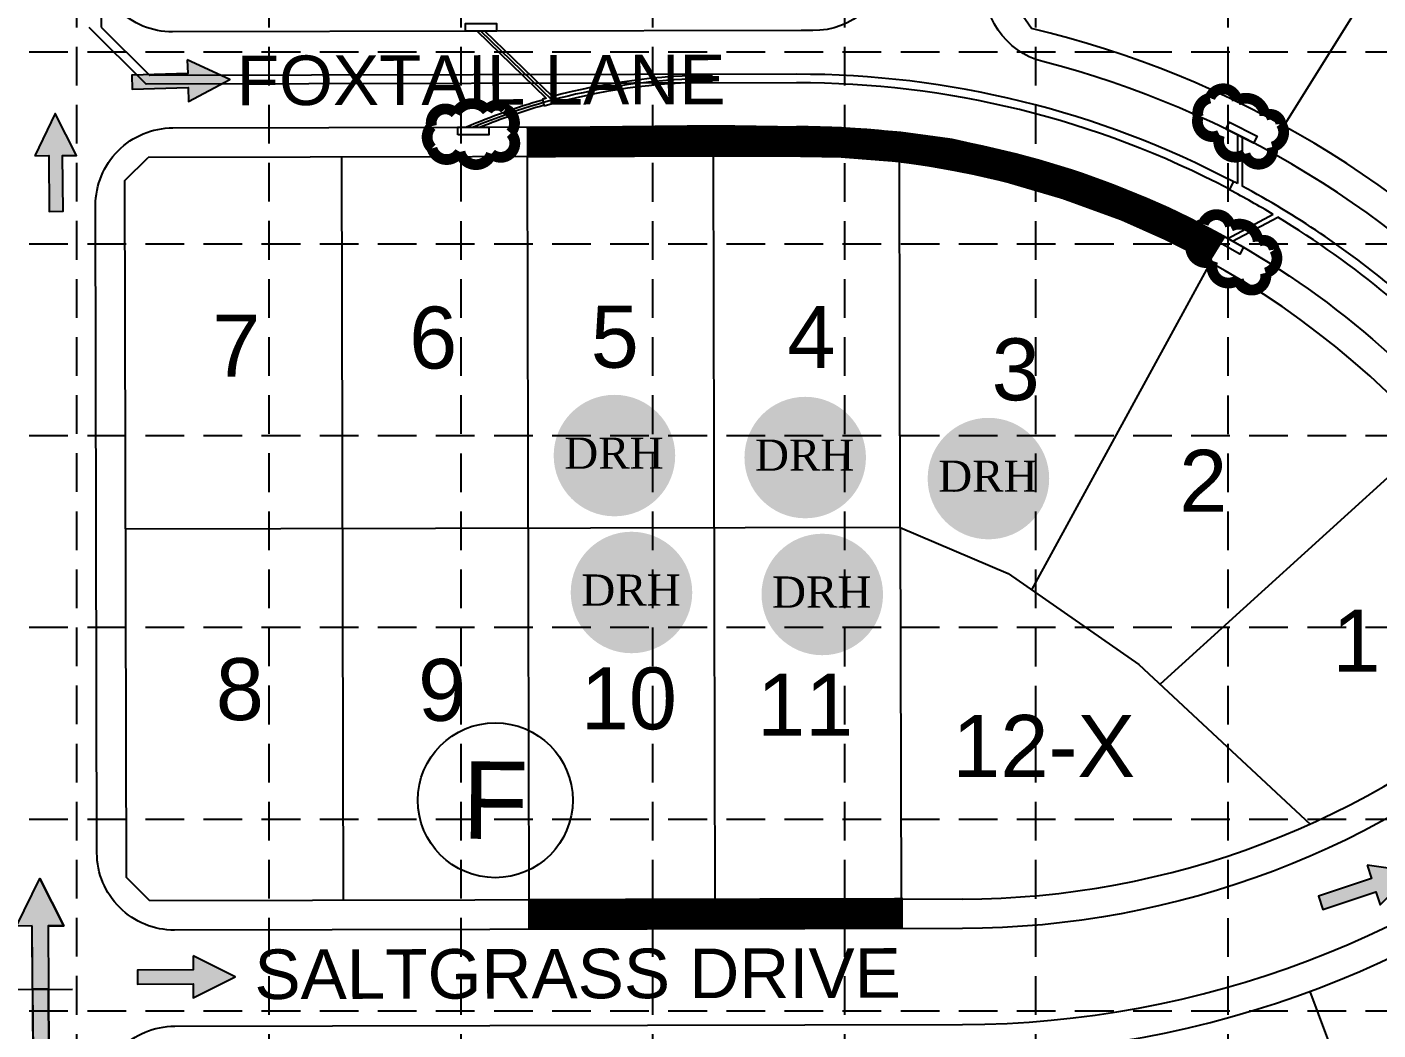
# Model space of a CAD drawing. Header units: feet. Extents: x 9681 to 12164, y 9191 to 13159.
# Drawn here: x 10101.8 to 10537.8, y 11354.4 to 11678.2 of the extents above; entities that cross this region are included whole.
import ezdxf
from ezdxf.enums import TextEntityAlignment as Align

# ---------------------------------------------------------------- set-up
doc = ezdxf.new("R2010")
doc.units = ezdxf.units.FT
doc.header["$MEASUREMENT"] = 0
doc.linetypes.add('CENTER2', pattern=[1.125, 0.75, -0.125, 0.125, -0.125])
doc.linetypes.add('DASHED', pattern=[0.75, 0.5, -0.25])
for name, color, linetype in [('2BLOCKNO', 15, 'Continuous'), ('2LOT', 15, 'Continuous'), ('2LOTNO', 15, 'Continuous'), ('2PVMT', 15, 'Continuous'), ('2ROW', 15, 'Continuous'), ('2SD', 15, 'Continuous'), ('2SD-INLET', 15, 'Continuous'), ('2SD-OLD', 15, 'CENTER2'), ('2STNM', 15, 'Continuous'), ('ARROW', 7, 'Continuous'), ('DRH LOTS', 1, 'Continuous'), ('EROSION BLANKET', 84, 'Continuous'), ('GRID', 254, 'DASHED'), ('LEGEND', 7, 'Continuous')]:
    doc.layers.add(name, color=color, linetype=linetype)
doc.styles.add('DRHorton', font='dutcheb.ttf')
doc.styles.get("Standard").update_dxf_attribs({"font": 'ARIAL.TTF'})

# ---------------------------------------------------------------- blocks, each defined once
blk = doc.blocks.new('arrow')
blk.add_lwpolyline([(-67.01, -25.36), (-59.33, -25.42), (-59.57, -56.14), (-51.89, -56.2), (-51.65, -25.48), (-43.97, -25.54), (-55.3, -2.41), (-67.01, -25.36)], close=True)
at = {"color": 254}
for points in [[(-43.97, -25.54), (-67.01, -25.36), (-55.3, -2.41), (-67.01, -25.36)], [(-59.57, -56.14), (-51.89, -56.2), (-59.33, -25.42), (-51.65, -25.48)]]:
    blk.add_solid(points, dxfattribs=at)
blk = doc.blocks.new('2arrows')
at = {"color": 254}
for p, q in [((25.59, 2.96), (0, 0)), ((17.72, -18.7), (0, 0)), ((22.97, -4.26), (25.59, 2.96)), ((22.97, -4.26), (51.84, -14.76)), ((20.34, -11.48), (17.72, -18.7)), ((49.21, -21.97), (20.34, -11.48)), ((51.84, -14.76), (49.21, -21.97)), ((51.84, -14.76), (49.21, -21.97)), ((80.71, -25.25), (51.84, -14.76)), ((80.71, -25.25), (83.33, -18.03)), ((83.33, -18.03), (101.05, -36.73)), ((49.21, -21.97), (78.09, -32.47)), ((78.09, -32.47), (75.46, -39.68)), ((75.46, -39.68), (101.05, -36.73))]:
    blk.add_line(p, q, dxfattribs=at)
at = {"color": 7}
blk.add_line((45.04, -33.45), (55.84, -3.74), dxfattribs=at)
blk.add_lwpolyline([(20.34, -11.48), (17.72, -18.7), (0, 0), (25.59, 2.96), (22.97, -4.26), (80.71, -25.25), (83.33, -18.03), (101.05, -36.73), (75.46, -39.68), (78.09, -32.47), (20.34, -11.48)], close=True)
at = {"color": 254}
for points in [[(25.59, 2.96), (17.72, -18.7), (0, 0), (17.72, -18.7)], [(49.21, -21.97), (51.84, -14.76), (20.34, -11.48), (22.97, -4.26)], [(49.21, -21.97), (51.84, -14.76), (78.09, -32.47), (80.71, -25.25)], [(83.33, -18.03), (75.46, -39.68), (101.05, -36.73), (75.46, -39.68)]]:
    blk.add_solid(points, dxfattribs=at)

msp = doc.modelspace()

# ---------------------------------------------------------------- hatches: boundary and pattern name
h = msp.add_hatch(color=1)
h.paths.add_polyline_path([(10310.96, 11539.89, 1), (10271.74, 11539.89, 1)])
h.paths.add_polyline_path([(10273.68, 11531.81), (10308.7, 11531.81), (10308.7, 11549.2), (10273.68, 11549.2)], flags=24)
h = msp.add_hatch(color=1)
h.paths.add_polyline_path([(10372.53, 11539.25, 1), (10333.31, 11539.25, 1)])
h.paths.add_polyline_path([(10335.25, 11531.18), (10370.28, 11531.18), (10370.28, 11548.56), (10335.25, 11548.56)], flags=24)
h = msp.add_hatch(color=1)
h.paths.add_polyline_path([(10431.66, 11532.46, 1), (10392.44, 11532.46, 1)])
h.paths.add_polyline_path([(10394.38, 11524.38), (10429.41, 11524.38), (10429.41, 11541.77), (10394.38, 11541.77)], flags=24)
h = msp.add_hatch(color=1)
h.paths.add_polyline_path([(10316.46, 11495.69, 1), (10277.24, 11495.69, 1)])
h.paths.add_polyline_path([(10279.19, 11487.61), (10314.21, 11487.61), (10314.21, 11505), (10279.19, 11505)], flags=24)
h = msp.add_hatch(color=1)
h.paths.add_polyline_path([(10378.04, 11495.05, 1), (10338.82, 11495.05, 1)])
h.paths.add_polyline_path([(10340.76, 11486.97), (10375.79, 11486.97), (10375.79, 11504.36), (10340.76, 11504.36)], flags=24)

# ---------------------------------------------------------------- linework, layer by layer
at = {"layer": '2BLOCKNO', "color": 7, "linetype": 'Continuous'}
msp.add_circle((10252.89, 11428.61), 25, dxfattribs=at)
at = {"layer": '2LOT', "color": 7, "linetype": 'Continuous'}
for p, q in [((10566.6, 11741.38), (10507.36, 11646.35)), ((10203.85, 11396.29), (10203.35, 11636.29)), ((10263.85, 11396.42), (10263.34, 11636.42)), ((10323.85, 11396.55), (10323.34, 11636.55)), ((10383.6, 11516.67), (10383.35, 11634.66)), ((10483.73, 11602.28), (10425.98, 11496.53)), ((10555.02, 11545.66), (10467.43, 11466.13)), ((10383.6, 11516.67), (10133.6, 11516.14)), ((10383.6, 11516.67), (10418.38, 11501.81)), ((10383.6, 11516.67), (10383.85, 11396.67)), ((10418.38, 11501.81), (10460.62, 11472.47)), ((10460.62, 11472.47), (10515.91, 11420.94)), ((10515.83, 11366.91), (10557.46, 11254.36))]:
    msp.add_line(p, q, dxfattribs=at)
at = {"layer": '2PVMT', "color": 7, "linetype": 'Continuous'}
for points in [[(10432.63, 11777.21, 2.057399), (10382.46, 11816.46), (10382.64, 11735.36, -0.032089), (10380.37, 11698.95, -0.380467), (10355.33, 11677.09, 0.002935), (10351.63, 11677.11), (10148.76, 11676.68, -0.414214), (10123.71, 11701.62), (10123.17, 11953.37, -0.345849), (10142.2, 11977.7, 2.057399)], [(10586.11, 11571.65, 0.148456), (10429.6, 11667.08, -0.378124), (10411.05, 11694.48, 0.032544), (10413.64, 11735.42), (10413.6, 11752.88, -0.345849), (10432.63, 11777.21)], [(10591.42, 11458.5, -0.18234), (10403.67, 11387.22), (10149.37, 11386.68, -0.414214), (10124.32, 11411.62), (10123.88, 11620.62, -0.414214), (10148.83, 11645.68), (10350.09, 11646.1, -0.214298), (10562.98, 11551.01, 0.07765)], [(10701.67, 11167.57, -0.136619), (10451.43, 11097.32), (10149.99, 11096.68, -0.414214), (10124.94, 11121.63), (10124.49, 11330.62, -0.414214), (10149.44, 11355.68), (10403.73, 11356.22, 0.18234), (10611.94, 11435.26)]]:
    msp.add_lwpolyline(points, format="xyb", dxfattribs=at)
at = {"layer": '2ROW', "color": 7, "linetype": 'Continuous'}
for p, q in [((10425.94, 11677.77), (10419.62, 11686.86)), ((10133.36, 11628.64), (10140.85, 11636.16)), ((10350.11, 11636.6), (10140.85, 11636.16)), ((10133.84, 11403.64), (10133.36, 11628.64)), ((10141.35, 11396.16), (10133.84, 11403.64)), ((10403.65, 11396.72), (10141.35, 11396.16))]:
    msp.add_line(p, q, dxfattribs=at)
for centre, radius, start, end in [((10350.69, 11361.6), 325, 41.7397, 76.6129), ((10350.69, 11361.6), 275, 41.7397, 90.1215), ((10403.06, 11671.72), 275, 270.1215, 311.4567), ((10403.06, 11671.72), 325, 270.1215, 311.4567)]:
    msp.add_arc(centre, radius, start, end, dxfattribs=at)
at = {"layer": '2SD', "color": 7, "linetype": 'Continuous'}
for p, q in [((10125.83, 11701.63), (10125.66, 11678.16)), ((10121.69, 11678.24), (10140.22, 11659.78)), ((10125.66, 11678.16), (10141.36, 11662.54)), ((10350.06, 11660.23), (10140.22, 11659.78)), ((10350.05, 11662.98), (10141.36, 11662.54)), ((10492.43, 11643.41), (10492.45, 11627.7)), ((10493.93, 11642.66), (10493.96, 11626.89)), ((10489.86, 11625.68), (10491.26, 11628.33)), ((10489.27, 11610.01), (10503.93, 11617.77)), ((10490.83, 11609.14), (10505.43, 11616.87))]:
    msp.add_line(p, q, dxfattribs=at)
for radius, start, end in [(301.38, 62.2102, 90.1215), (298.63, 62.2102, 90.1215), (298.5, 59.1129, 62.2102), (301.5, 61.9534, 62.2102), (301.5, 50.3982, 61.6296), (298.5, 50.3995, 58.7769)]:
    msp.add_arc((10350.69, 11361.6), radius, start, end, dxfattribs=at)
at = {"layer": '2SD-INLET', "color": 7, "linetype": 'Continuous'}
for points in [[(10488.71, 11645.28), (10489.83, 11647.51), (10498.77, 11643.02), (10497.65, 11640.79)], [(10494.41, 11607.13), (10493.19, 11604.95), (10484.46, 11609.84), (10485.68, 11612.02)]]:
    msp.add_lwpolyline(points, close=True, dxfattribs=at)
at = {"layer": '2SD-OLD', "color": 7, "linetype": 'Continuous'}
for p, q in [((10269.36, 11655.27), (10247, 11676.89)), ((10271.28, 11654.63), (10248.26, 11676.89)), ((10271.33, 11655.81), (10249.52, 11676.9)), ((10268.1, 11654.92), (10268.69, 11652.74))]:
    msp.add_line(p, q, dxfattribs=at)
for points in [[(10243.26, 11676.89), (10243.26, 11679.39), (10253.25, 11679.4), (10253.26, 11676.9)], [(10240.83, 11643.38), (10240.82, 11645.87), (10250.82, 11645.89), (10250.83, 11643.39)]]:
    msp.add_lwpolyline(points, close=True, dxfattribs=at)
for radius, start, end in [(200, 90.1215, 112.8271), (198.87, 90.1215, 105.9732), (201.12, 90.1215, 105.01), (201.12, 105.5895, 105.9636), (200.87, 105.9646, 113.4167), (199.12, 105.9722, 112.2174)]:
    msp.add_arc((10323.42, 11461.55), radius, start, end, dxfattribs=at)
at = {"layer": 'EROSION BLANKET', "const_width": 10}
for points in [[(10263.01, 11641.02), (10324.05, 11641.65), (10364.47, 11641.02), (10383.2, 11639.55), (10399.44, 11637.34), (10418.33, 11633.04), (10437.4, 11627.43), (10456.62, 11620.45), (10470.41, 11614.31), (10484.7, 11607.17), (10486.03, 11606.34)], [(10384.46, 11392.12), (10263.45, 11391.82)]]:
    msp.add_lwpolyline(points, dxfattribs=at)
at = {"layer": 'GRID', "color": 253, "linetype": 'DASHED', "ltscale": 25}
for p, q in [((10117.74, 9503.13), (10117.93, 13091.97)), ((10180.12, 9503.12), (10179.79, 13091.74)), ((10242.26, 9503.11), (10241.62, 13091.79)), ((10303.68, 9503.1), (10303.69, 13091.75)), ((10365.76, 9503.09), (10365.7, 13091.74)), ((10427.3, 9503.08), (10427.42, 13091.73)), ((10489.23, 9503.08), (10489.6, 13091.65)), ((9746.23, 11670.18), (12098.98, 11670.18)), ((9746.23, 11608.27), (12098.98, 11608.27)), ((9746.23, 11546.35), (12098.98, 11546.35)), ((9746.23, 11484.44), (12098.98, 11484.44)), ((9746.23, 11422.52), (12098.98, 11422.52)), ((9746.23, 11360.61), (12098.98, 11360.61))]:
    msp.add_line(p, q, dxfattribs=at)
at = {"layer": 'LEGEND', "color": 170, "ltscale": 100, "const_width": 3.48}
for points in [[(10492.33, 11654.53, 0.520567), (10492.33, 11654.53, 0.765195), (10483.54, 11655.32, 0.417879), (10479.74, 11649.28, 0.6649), (10486.66, 11643.36, 0.744833), (10494.84, 11637.28, 0.975642), (10503.66, 11639.49, 0.520567), (10506.48, 11647.01, 0.520567), (10501.29, 11649.61, 0.540264), (10492.33, 11654.53)], [(10240.1, 11650.36, 0.520567), (10240.1, 11650.36, 0.765195), (10232.32, 11646.21, 0.417879), (10232.44, 11639.07, 0.6649), (10241.48, 11637.92, 0.744833), (10251.65, 11637.3, 0.975642), (10257.82, 11643.99, 0.520567), (10256.06, 11651.82, 0.520567), (10250.29, 11651.16, 0.540264), (10240.1, 11650.36)], [(10490.16, 11613.89, 0.520567), (10490.16, 11613.89, 0.765195), (10481.37, 11614.68, 0.417879), (10477.57, 11608.64, 0.6649), (10484.49, 11602.72, 0.744833), (10492.67, 11596.64, 0.975642), (10501.49, 11598.85, 0.520567), (10504.31, 11606.37, 0.520567), (10499.12, 11608.97, 0.540264), (10490.16, 11613.89)]]:
    msp.add_lwpolyline(points, format="xyb", close=True, dxfattribs=at)

# ---------------------------------------------------------------- block references
at = {"layer": 'ARROW'}
for name, p, xscale, yscale, zscale, rotation in [('arrow', (10169.73, 11628.92), 0.5866666666643375, 0.5866666666637812, 0.5866666666666667, 272.0046418221839), ('arrow', (10143.31, 11652.21), 0.586666666662641, 0.5866666666624951, 0.5866666666666667, 0.9228882860069848), ('arrow', (10561.06, 11375.28), 0.5866666666650928, 0.5866666666641972, 0.5866666666666667, 288.9066665239177), ('2arrows', (10105.89, 11403.38), 0.6654999999958603, 0.6654999999964114, 0.6655, 290.3637329672886), ('arrow', (10170.69, 11339.21), 0.5866666666650331, 0.586666666664303, 0.5866666666666667, 270.6417581577784)]:
    msp.add_blockref(name, p, dxfattribs=dict(at, xscale=xscale, yscale=yscale, zscale=zscale, rotation=rotation))

# ---------------------------------------------------------------- texts
at = {"layer": '2BLOCKNO', "color": 7, "linetype": 'Continuous'}
msp.add_text('F', height=25, rotation=359.4885, dxfattribs=at).set_placement((10252.89, 11428.61), align=Align.MIDDLE)
at = {"layer": '2LOTNO', "color": 7, "linetype": 'Continuous'}
for s, p in [('7', (10169.26, 11575.36)), ('6', (10232.86, 11577.99)), ('5', (10291.46, 11578.12)), ('4', (10354.89, 11578.14)), ('3', (10420.86, 11567.73)), ('2', (10481.39, 11531.89)), ('1', (10530.8, 11480.14)), ('8', (10170.45, 11464.49)), ('9', (10235.73, 11464.25)), ('10', (10295.99, 11461.51)), ('11', (10352.92, 11459.49)), ('12-X', (10429.88, 11446.3))]:
    msp.add_text(s, height=20, dxfattribs=at).set_placement(p, align=Align.MIDDLE)
at = {"layer": '2STNM', "color": 7, "linetype": 'Continuous'}
for s, p in [('FOXTAIL LANE', (10248.31, 11661.16)), ('SALTGRASS DRIVE', (10279.47, 11372.66))]:
    msp.add_text(s, height=16, rotation=0.1215, dxfattribs=at).set_placement(p, align=Align.MIDDLE)
at = {"layer": 'DRH LOTS', "color": 176, "style": 'DRHorton'}
for p in [(10291.17, 11535.64), (10352.74, 11535.01), (10411.87, 11528.21), (10296.67, 11491.44), (10358.25, 11490.8)]:
    msp.add_text('DRH', height=10.059, dxfattribs=at).set_placement(p, align=Align.CENTER)

doc.saveas('drawing.dxf')
